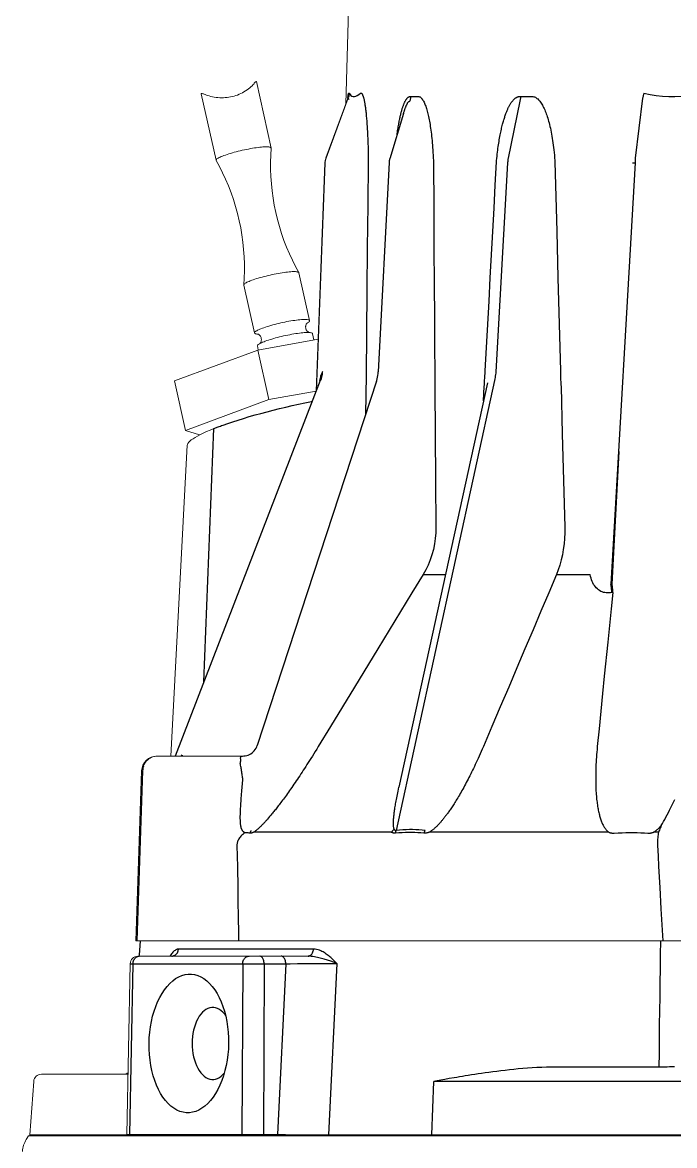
# Model space of a CAD drawing. Header units: millimetres. Extents: x 100 to 940, y 100 to 694.
# Drawn here: x 599.505 to 600.696, y 503.2 to 505.252 of the extents above; entities that cross this region are included whole.
import ezdxf

# ---------------------------------------------------------------- set-up
doc = ezdxf.new("R2010")
doc.units = ezdxf.units.MM
doc.layers.add('DTM_AXIS', color=7, linetype='Continuous', lineweight=9)
doc.layers.add('OUTLINE', color=6, linetype='Continuous', lineweight=9)

msp = doc.modelspace()

# ---------------------------------------------------------------- linework, layer by layer
at = {"color": 9, "linetype": 'Continuous'}
for p, q in [((600.0991, 505.1166), (600.0993, 505.1178)), ((600.0993, 505.1136), (600.0994, 505.1134)), ((600.0997, 505.1143), (600.0994, 505.1134)), ((600.0994, 505.1134), (600.1009, 505.1111)), ((600.413, 505.1078), (600.3917, 505.004)), ((600.6372, 505.1134), (600.6238, 505.004)), ((600.2005, 505.0851), (600.201, 505.0869)), ((600.1362, 504.9973), (600.1353, 504.9182)), ((600.1362, 504.9995), (600.1362, 504.9984)), ((600.1362, 504.9984), (600.1362, 504.9973)), ((600.3907, 504.9952), (600.3691, 504.6138)), ((600.6235, 504.9952), (600.5795, 504.2256)), ((600.6185, 504.9954), (600.6235, 504.9952)), ((600.4804, 504.8701), (600.4826, 504.7854)), ((600.4826, 504.7854), (600.4848, 504.7004)), ((600.4848, 504.7004), (600.4871, 504.6152)), ((600.0517, 504.6123), (600.0513, 504.6112)), ((600.0521, 504.6133), (600.0517, 504.6123)), ((600.0523, 504.6138), (600.0521, 504.6133)), ((600.2576, 504.6066), (600.2578, 504.5931)), ((600.0488, 504.5979), (600.049, 504.5979)), ((600.0495, 504.5992), (600.049, 504.5979)), ((600.0495, 504.6017), (600.0497, 504.6028)), ((600.3668, 504.5979), (600.1868, 503.7758)), ((600.2578, 504.5931), (600.2579, 504.5905)), ((600.2579, 504.5905), (600.2579, 504.5845)), ((600.2579, 504.5845), (600.2585, 504.4998)), ((600.3466, 504.5607), (600.348, 504.5865)), ((600.348, 504.5865), (600.3482, 504.5895)), ((600.3482, 504.5895), (600.3486, 504.596)), ((600.3486, 504.596), (600.3492, 504.6042)), ((600.4882, 504.5865), (600.4905, 504.5)), ((599.8357, 504.0472), (599.8542, 504.5099)), ((600.2585, 504.4998), (600.259, 504.415)), ((600.4905, 504.5), (600.4927, 504.4151)), ((600.5938, 504.4682), (600.5809, 504.2258)), ((600.259, 504.415), (600.2596, 504.3298)), ((600.4927, 504.4151), (600.495, 504.3298)), ((600.2364, 504.2431), (600.216, 504.2097)), ((600.2364, 504.2431), (600.2771, 504.2431)), ((600.48, 504.2431), (600.5416, 504.2431)), ((600.5809, 504.2258), (600.5795, 504.2256)), ((600.5826, 504.2105), (600.5812, 504.2103)), ((599.7976, 503.9121), (599.795, 503.9118)), ((599.7951, 503.9124), (599.7961, 503.9141)), ((599.7239, 503.8847), (599.7135, 503.5743)), ((599.9053, 503.8484), (599.9071, 503.8685)), ((599.9047, 503.8408), (599.9053, 503.8484)), ((599.9035, 503.8253), (599.9038, 503.8294)), ((599.9038, 503.8294), (599.9041, 503.8338)), ((599.9041, 503.8338), (599.9047, 503.8408)), ((600.6888, 503.8178), (600.6961, 503.8325)), ((599.9029, 503.8158), (599.9031, 503.8194)), ((599.9539, 503.7987), (599.952, 503.7964)), ((599.956, 503.8011), (599.9539, 503.7987)), ((599.9581, 503.8036), (599.956, 503.8011)), ((600.1782, 503.7726), (599.9267, 503.7726)), ((600.5758, 503.7726), (600.2472, 503.7726)), ((600.5856, 503.7715), (600.5856, 503.771)), ((600.6663, 503.7726), (600.6572, 503.7726)), ((599.8963, 503.7487), (599.897, 503.7097)), ((599.897, 503.7097), (599.8977, 503.6708)), ((600.6665, 503.7102), (600.6686, 503.6715)), ((600.6717, 503.6133), (600.6739, 503.5743)), ((599.7181, 503.5489), (599.7199, 503.5739)), ((600.036, 503.5592), (599.7894, 503.5592)), ((599.7165, 503.5461), (599.7179, 503.5462)), ((599.7179, 503.5461), (599.7181, 503.5489)), ((599.7744, 503.5471), (599.7739, 503.5462)), ((599.778, 503.5463), (599.7796, 503.5466)), ((599.7796, 503.5466), (599.7812, 503.5472)), ((599.7064, 503.5324), (599.7001, 503.2204)), ((599.7013, 503.5324), (599.7064, 503.5324)), ((599.7064, 503.5324), (599.9068, 503.5324)), ((599.9068, 503.5324), (599.9055, 503.2204)), ((599.9129, 503.5324), (599.9179, 503.5325)), ((599.9179, 503.5325), (599.9235, 503.5325)), ((599.9235, 503.5325), (599.9293, 503.5325)), ((599.9293, 503.5325), (599.9352, 503.5325)), ((599.9352, 503.5325), (599.9408, 503.5324)), ((599.9408, 503.5324), (599.946, 503.5324)), ((599.946, 503.5324), (599.9446, 503.2204)), ((599.946, 503.5324), (599.9854, 503.5324)), ((599.9854, 503.5324), (599.9705, 503.2204)), ((600.0068, 503.5327), (600.021, 503.5328)), ((600.021, 503.5328), (600.0354, 503.533)), ((600.0354, 503.533), (600.0495, 503.5331)), ((600.0495, 503.5331), (600.0629, 503.5331)), ((600.0629, 503.5331), (600.0711, 503.5331)), ((600.0787, 503.5331), (600.0637, 503.2197)), ((600.0711, 503.5331), (600.0787, 503.5331)), ((600.6691, 503.3436), (600.4782, 503.3436)), ((600.252, 503.22), (600.2556, 503.3175)), ((600.2617, 503.3186), (600.2556, 503.3175)), ((601.4144, 503.3175), (600.2556, 503.3175)), ((600.2685, 503.3198), (600.2617, 503.3186)), ((600.276, 503.3212), (600.2685, 503.3198)), ((600.2842, 503.3226), (600.276, 503.3212)), ((600.2931, 503.3241), (600.2842, 503.3226)), ((599.5115, 503.2112), (599.5115, 503.2112)), ((599.518, 503.22), (599.695, 503.22)), ((599.695, 503.2204), (599.7001, 503.2204)), ((599.7001, 503.2204), (599.9055, 503.2204)), ((599.9055, 503.2204), (599.9116, 503.2204)), ((599.9116, 503.2204), (599.9166, 503.2204)), ((599.9166, 503.2204), (599.9222, 503.2204)), ((599.9222, 503.2204), (599.928, 503.2204)), ((599.928, 503.2204), (599.9367, 503.2204)), ((599.9367, 503.2204), (599.9446, 503.2204)), ((599.9446, 503.2204), (599.9705, 503.2204)), ((600.0347, 503.2201), (600.0549, 503.22)), ((600.0549, 503.22), (600.0637, 503.22)), ((600.0637, 503.22), (602.1521, 503.22))]:
    msp.add_line(p, q, dxfattribs=at)
at = {"color": 7, "linetype": 'Continuous'}
for p, q in [((600.0991, 505.1143), (600.0992, 505.1144)), ((600.2005, 505.0851), (600.1753, 505.0026)), ((600.2005, 505.0851), (600.2005, 505.0851)), ((600.1741, 504.9958), (600.1545, 504.6138)), ((600.0484, 504.5978), (599.7833, 503.9118)), ((600.1512, 504.5964), (599.9333, 503.9309)), ((600.0484, 504.5978), (600.0487, 504.5986)), ((600.0487, 504.5986), (600.0489, 504.5991)), ((600.3539, 504.5936), (600.1922, 503.855)), ((599.8542, 504.5099), (599.8619, 504.5129)), ((599.8619, 504.5129), (599.8639, 504.5137)), ((599.8639, 504.5137), (599.866, 504.5145)), ((599.866, 504.5145), (599.8683, 504.5153)), ((599.8683, 504.5153), (599.8709, 504.5163)), ((599.7962, 503.9131), (599.7964, 503.9132)), ((599.7776, 503.5463), (599.7779, 503.5464)), ((599.7779, 503.5464), (599.7784, 503.5465)), ((599.7784, 503.5465), (599.7784, 503.5465))]:
    msp.add_line(p, q, dxfattribs=at)
at = {"color": 9, "linetype": 'Continuous'}
for points in [[(600.0993, 505.1178), (600.0995, 505.1189), (600.0997, 505.1199), (600.0999, 505.1208), (600.1001, 505.1215), (600.1003, 505.122), (600.1005, 505.1224), (600.1007, 505.1226), (600.1009, 505.1226), (600.1011, 505.1225), (600.1013, 505.1222)], [(600.1013, 505.1222), (600.1013, 505.1212), (600.1012, 505.1202), (600.101, 505.1192), (600.1008, 505.1182), (600.1006, 505.1172), (600.1004, 505.1162), (600.1001, 505.1153), (600.0997, 505.1143)], [(600.1013, 505.1222), (600.1028, 505.1199), (600.1045, 505.1181), (600.1064, 505.117), (600.1085, 505.1164), (600.1108, 505.1164), (600.1132, 505.117), (600.1159, 505.1181), (600.1188, 505.1199), (600.1221, 505.1223)], [(600.1221, 505.1223), (600.1224, 505.1225), (600.1226, 505.1226), (600.1229, 505.1226), (600.1231, 505.1226), (600.1234, 505.1225), (600.1236, 505.1224), (600.1239, 505.1222), (600.1242, 505.122), (600.1245, 505.1217), (600.1248, 505.1213), (600.1251, 505.1209), (600.1254, 505.1203), (600.1257, 505.1198), (600.1259, 505.1191), (600.1262, 505.1184), (600.1265, 505.1176), (600.1268, 505.1168), (600.1271, 505.1159), (600.1273, 505.115), (600.1276, 505.114), (600.1279, 505.113), (600.1281, 505.1119), (600.1284, 505.1108), (600.1286, 505.1096), (600.1289, 505.1083), (600.1291, 505.107), (600.1294, 505.1056), (600.1296, 505.1042), (600.1299, 505.1027), (600.1301, 505.1012), (600.1304, 505.0996), (600.1306, 505.0979), (600.1308, 505.0962), (600.1311, 505.0944), (600.1313, 505.0925), (600.1315, 505.0906), (600.1318, 505.0886), (600.132, 505.0866), (600.1322, 505.0845), (600.1324, 505.0823), (600.1326, 505.08), (600.1329, 505.0777), (600.1331, 505.0753), (600.1333, 505.0728), (600.1335, 505.0703), (600.1337, 505.0677), (600.1338, 505.065), (600.134, 505.0622), (600.1342, 505.0594), (600.1344, 505.0564), (600.1346, 505.0534), (600.1347, 505.0503), (600.1349, 505.047), (600.135, 505.0437), (600.1352, 505.0403), (600.1353, 505.0368), (600.1355, 505.0332), (600.1356, 505.0294), (600.1357, 505.0256), (600.1358, 505.0216), (600.1359, 505.0175), (600.136, 505.0133), (600.1361, 505.009), (600.1361, 505.0046), (600.1362, 504.9995)], [(600.6395, 505.1222), (600.6393, 505.1212), (600.639, 505.1202), (600.6388, 505.1192), (600.6385, 505.1182), (600.6383, 505.1172), (600.638, 505.1162), (600.6378, 505.1153), (600.6375, 505.1143), (600.6372, 505.1134)], [(600.6395, 505.1222), (600.6508, 505.1199), (600.6622, 505.1181), (600.6736, 505.117), (600.685, 505.1164), (600.6964, 505.1164), (600.7079, 505.117), (600.7195, 505.1181), (600.7311, 505.1199), (600.7428, 505.1222)], [(600.0986, 505.1127), (600.0988, 505.1131), (600.099, 505.1135), (600.0991, 505.1137), (600.0992, 505.1137), (600.0993, 505.1136)], [(600.1965, 505.0879), (600.1969, 505.0893), (600.1972, 505.0906), (600.1976, 505.0919), (600.198, 505.0931), (600.1983, 505.0943), (600.1987, 505.0955), (600.1991, 505.0967), (600.1995, 505.0978), (600.1999, 505.099), (600.2003, 505.1001), (600.2007, 505.1011), (600.2011, 505.1022), (600.2015, 505.1032), (600.2019, 505.1042), (600.2024, 505.1052), (600.2028, 505.1062), (600.2032, 505.1071), (600.2037, 505.1079), (600.2041, 505.1087), (600.2046, 505.1095), (600.205, 505.1102), (600.2054, 505.1109), (600.2059, 505.1116), (600.2063, 505.1122), (600.2067, 505.1127), (600.2072, 505.1133), (600.2076, 505.1138), (600.208, 505.1142), (600.2085, 505.1146), (600.2089, 505.115), (600.2094, 505.1153), (600.2098, 505.1156), (600.2102, 505.1159), (600.2107, 505.1161), (600.2111, 505.1163), (600.2116, 505.1165), (600.2121, 505.1166), (600.2126, 505.1166), (600.213, 505.1167), (600.2136, 505.1166)], [(600.201, 505.0869), (600.2014, 505.088), (600.2017, 505.0891), (600.2021, 505.0901), (600.2024, 505.0912), (600.2028, 505.0922), (600.2031, 505.0933), (600.2035, 505.0943), (600.2038, 505.0952), (600.2042, 505.0962), (600.2046, 505.0971), (600.2049, 505.098), (600.2053, 505.0988), (600.2056, 505.0997), (600.206, 505.1004), (600.2063, 505.1011), (600.2066, 505.1018), (600.2069, 505.1025), (600.2072, 505.1031), (600.2075, 505.1037), (600.2078, 505.1042), (600.2081, 505.1047), (600.2084, 505.1051), (600.2087, 505.1056), (600.209, 505.1059), (600.2093, 505.1063), (600.2096, 505.1066), (600.2098, 505.1069), (600.2101, 505.1071), (600.2104, 505.1074), (600.2106, 505.1075), (600.2109, 505.1077), (600.2111, 505.1078), (600.2114, 505.1078), (600.2116, 505.1079), (600.2119, 505.1078)], [(600.2136, 505.1166), (600.2135, 505.1156), (600.2134, 505.1146), (600.2133, 505.1137), (600.2131, 505.1127), (600.2129, 505.1117), (600.2127, 505.1107), (600.2125, 505.1097), (600.2122, 505.1088), (600.2119, 505.1078)], [(600.2136, 505.1166), (600.2157, 505.1165), (600.2179, 505.1164), (600.2201, 505.1163), (600.2223, 505.1164), (600.2245, 505.1165), (600.2267, 505.1166)], [(600.2267, 505.1166), (600.2277, 505.1166), (600.2288, 505.1165), (600.2298, 505.1161), (600.2308, 505.1156), (600.2317, 505.1149), (600.2327, 505.114), (600.2336, 505.113), (600.2345, 505.1119), (600.2354, 505.1106), (600.2363, 505.1092), (600.2372, 505.1077), (600.238, 505.106), (600.2388, 505.1043), (600.2396, 505.1025), (600.2403, 505.1006), (600.2411, 505.0985), (600.2418, 505.0964), (600.2425, 505.0943), (600.2432, 505.092), (600.2438, 505.0897), (600.2445, 505.0873), (600.2451, 505.0848), (600.2457, 505.0823), (600.2463, 505.0796), (600.2469, 505.0769), (600.2474, 505.074), (600.248, 505.0711), (600.2485, 505.0681), (600.249, 505.065), (600.2495, 505.0617), (600.25, 505.0584), (600.2505, 505.0549), (600.251, 505.0514), (600.2514, 505.0477), (600.2519, 505.0439), (600.2523, 505.04), (600.2527, 505.036), (600.253, 505.0319), (600.2534, 505.0276), (600.2537, 505.0233), (600.254, 505.0188), (600.2543, 505.0142), (600.2546, 505.0094), (600.2548, 505.0045), (600.255, 504.9995)], [(600.3771, 505.0461), (600.3776, 505.0488), (600.3781, 505.0514), (600.3787, 505.054), (600.3792, 505.0565), (600.3798, 505.0588), (600.3803, 505.0612), (600.3809, 505.0634), (600.3814, 505.0656), (600.382, 505.0677), (600.3826, 505.0697), (600.3831, 505.0716), (600.3837, 505.0735), (600.3842, 505.0753), (600.3848, 505.0771), (600.3853, 505.0788), (600.3858, 505.0804), (600.3864, 505.082), (600.3869, 505.0836), (600.3875, 505.0851), (600.388, 505.0865), (600.3886, 505.0879), (600.3891, 505.0893), (600.3897, 505.0906), (600.3902, 505.0919), (600.3908, 505.0931), (600.3913, 505.0943), (600.3919, 505.0955), (600.3924, 505.0967), (600.393, 505.0978), (600.3936, 505.099), (600.3942, 505.1001), (600.3948, 505.1011), (600.3954, 505.1022), (600.3961, 505.1032), (600.3967, 505.1042), (600.3974, 505.1052), (600.398, 505.1062), (600.3987, 505.1071), (600.3994, 505.1079), (600.4, 505.1087), (600.4007, 505.1095), (600.4013, 505.1102), (600.402, 505.1109), (600.4027, 505.1116), (600.4033, 505.1122), (600.404, 505.1127), (600.4046, 505.1133), (600.4053, 505.1138), (600.406, 505.1142), (600.4066, 505.1146), (600.4073, 505.115), (600.408, 505.1153), (600.4086, 505.1156), (600.4093, 505.1159), (600.41, 505.1161), (600.4107, 505.1163), (600.4114, 505.1165), (600.4121, 505.1166), (600.4128, 505.1166), (600.4135, 505.1167), (600.4143, 505.1166)], [(600.4143, 505.1166), (600.4142, 505.1156), (600.4142, 505.1146), (600.4141, 505.1137), (600.4139, 505.1127), (600.4138, 505.1117), (600.4136, 505.1107), (600.4134, 505.1097), (600.4132, 505.1088), (600.413, 505.1078)], [(600.4143, 505.1166), (600.4176, 505.1165), (600.4208, 505.1164), (600.4241, 505.1163), (600.4274, 505.1164), (600.4307, 505.1165), (600.434, 505.1166)], [(600.434, 505.1166), (600.4355, 505.1166), (600.437, 505.1165), (600.4385, 505.1161), (600.44, 505.1156), (600.4414, 505.1149), (600.4428, 505.114), (600.4442, 505.113), (600.4456, 505.1119), (600.4469, 505.1106), (600.4482, 505.1092), (600.4495, 505.1077), (600.4507, 505.106), (600.4519, 505.1043), (600.4531, 505.1025), (600.4542, 505.1006), (600.4553, 505.0985), (600.4564, 505.0964), (600.4574, 505.0943), (600.4584, 505.092), (600.4594, 505.0897), (600.4604, 505.0873), (600.4613, 505.0848), (600.4622, 505.0823), (600.4631, 505.0796), (600.464, 505.0769), (600.4648, 505.074), (600.4656, 505.0711), (600.4665, 505.0681), (600.4673, 505.065), (600.468, 505.0617), (600.4688, 505.0584), (600.4695, 505.0549), (600.4703, 505.0514), (600.471, 505.0477)], [(600.1887, 505.0466), (600.189, 505.0488), (600.1894, 505.0514), (600.1898, 505.054), (600.1902, 505.0565), (600.1906, 505.0588), (600.1909, 505.0612), (600.1913, 505.0634), (600.1917, 505.0656), (600.1921, 505.0677), (600.1924, 505.0697), (600.1928, 505.0716), (600.1932, 505.0735), (600.1936, 505.0753), (600.1939, 505.0771)], [(600.1939, 505.0771), (600.1943, 505.0788), (600.1947, 505.0804), (600.195, 505.082), (600.1954, 505.0836), (600.1958, 505.0851), (600.1961, 505.0865), (600.1965, 505.0879)], [(600.3705, 504.9995), (600.3709, 505.0034), (600.3713, 505.0072), (600.3718, 505.011), (600.3722, 505.0146), (600.3726, 505.0181), (600.3731, 505.0215), (600.3735, 505.0248), (600.374, 505.0281), (600.3745, 505.0313), (600.375, 505.0344), (600.3755, 505.0374), (600.376, 505.0404), (600.3765, 505.0433), (600.3771, 505.0461)], [(600.471, 505.0477), (600.4716, 505.0439), (600.4723, 505.04), (600.4729, 505.036), (600.4735, 505.0319), (600.4741, 505.0276), (600.4747, 505.0233), (600.4752, 505.0188), (600.4757, 505.0142), (600.4761, 505.0094), (600.4765, 505.0045), (600.4769, 504.9995)], [(600.057, 504.9955), (600.057, 504.9954), (600.0572, 504.9953), (600.0576, 504.9952)], [(600.0587, 505.0041), (600.0589, 505.0041), (600.0592, 505.004)], [(600.255, 504.9995), (600.2551, 504.999), (600.2551, 504.9985), (600.2551, 504.9981), (600.2551, 504.9976), (600.2551, 504.9971), (600.2556, 504.9123)], [(600.3635, 504.87), (600.3658, 504.9123), (600.3681, 504.9545), (600.3704, 504.9971)], [(600.3704, 504.9971), (600.3704, 504.9975), (600.3704, 504.998), (600.3705, 504.9985), (600.3705, 504.999), (600.3705, 504.9995)], [(600.3917, 505.004), (600.3915, 505.0031), (600.3913, 505.0022), (600.3912, 505.0012), (600.3911, 505.0003), (600.391, 504.9993), (600.3909, 504.9983), (600.3908, 504.9973), (600.3907, 504.9962), (600.3907, 504.9952)], [(600.4769, 504.9995), (600.477, 504.999), (600.477, 504.9985), (600.477, 504.9981), (600.477, 504.9976), (600.4771, 504.9971), (600.4804, 504.8701)], [(600.6238, 505.004), (600.6237, 505.0031), (600.6237, 505.0022), (600.6236, 505.0012), (600.6236, 505.0003), (600.6236, 504.9993), (600.6235, 504.9983), (600.6235, 504.9973), (600.6235, 504.9962), (600.6235, 504.9952)], [(600.1353, 504.9182), (600.1344, 504.84), (600.1336, 504.7621), (600.1328, 504.6845), (600.132, 504.6072), (600.1313, 504.5355)], [(600.2556, 504.9123), (600.2561, 504.8277), (600.2564, 504.7854)], [(600.3567, 504.7429), (600.359, 504.7853), (600.3635, 504.87)], [(600.2564, 504.7854), (600.2569, 504.7004), (600.2572, 504.6578), (600.2575, 504.6152)], [(600.3498, 504.6152), (600.3521, 504.6578), (600.3567, 504.7429)], [(600.0497, 504.607), (600.0494, 504.6058), (600.049, 504.6045), (600.0486, 504.6031), (600.0483, 504.6016), (600.0479, 504.5999), (600.0476, 504.5982), (600.0472, 504.5963)], [(600.0523, 504.6138), (600.0521, 504.6125), (600.0519, 504.6112), (600.0517, 504.6099), (600.0515, 504.6086), (600.0512, 504.6072), (600.0509, 504.6059), (600.0506, 504.6046), (600.0502, 504.6032), (600.0498, 504.6019), (600.0494, 504.6005), (600.0489, 504.5991)], [(600.0523, 504.6138), (600.0522, 504.6124), (600.0521, 504.6111), (600.0519, 504.6097), (600.0518, 504.6084), (600.0515, 504.607), (600.0513, 504.6057), (600.051, 504.6044), (600.0507, 504.6031), (600.0503, 504.6018), (600.0499, 504.6005), (600.0495, 504.5992)], [(600.0513, 504.6112), (600.0509, 504.6101), (600.0506, 504.6095), (600.0504, 504.6089), (600.0502, 504.6083), (600.05, 504.6077), (600.0497, 504.607)], [(600.0497, 504.6028), (600.0498, 504.6038), (600.0498, 504.6049), (600.0498, 504.6059), (600.0497, 504.607)], [(600.2575, 504.6152), (600.2575, 504.6094), (600.2576, 504.6066)], [(600.3492, 504.6042), (600.3493, 504.6069), (600.3495, 504.6097), (600.3497, 504.6124), (600.3498, 504.6152)], [(600.3691, 504.6138), (600.3689, 504.6111), (600.3686, 504.6084), (600.3682, 504.6057), (600.3678, 504.6031), (600.3673, 504.6005), (600.3668, 504.5979)], [(600.4871, 504.6152), (600.4872, 504.6123), (600.4873, 504.6094), (600.4874, 504.6066), (600.4875, 504.6038), (600.4881, 504.5905)], [(600.0484, 504.5978), (600.0484, 504.5978), (600.0485, 504.5978), (600.0486, 504.5979), (600.0487, 504.5979), (600.0488, 504.5979)], [(600.0487, 504.5986), (600.0488, 504.5987), (600.0491, 504.5997), (600.0493, 504.6007), (600.0495, 504.6017)], [(600.4881, 504.5905), (600.4881, 504.5895), (600.4882, 504.5865)], [(600.2596, 504.3298), (600.2593, 504.3196), (600.2585, 504.3093), (600.257, 504.2992), (600.255, 504.2893), (600.2524, 504.2795), (600.2492, 504.27), (600.2454, 504.2607), (600.2412, 504.2517), (600.2364, 504.2431)], [(600.495, 504.3298), (600.495, 504.3196), (600.4945, 504.3093), (600.4937, 504.2992), (600.4924, 504.2893), (600.4907, 504.2795), (600.4887, 504.27), (600.4862, 504.2607), (600.4833, 504.2517), (600.48, 504.2431)], [(600.48, 504.2431), (600.4659, 504.2099), (600.4516, 504.1764), (600.4371, 504.1424), (600.4224, 504.1079), (600.4076, 504.073), (600.3926, 504.0377), (600.3773, 504.0019), (600.3619, 503.9657), (600.3464, 503.9291)], [(600.5812, 504.2103), (600.5785, 504.2098), (600.5758, 504.2096), (600.5731, 504.2096), (600.5706, 504.2098), (600.5681, 504.2102), (600.5657, 504.2108), (600.5633, 504.2116), (600.561, 504.2126), (600.5587, 504.2139), (600.5566, 504.2153), (600.5546, 504.217), (600.5527, 504.2188), (600.5509, 504.2208), (600.5493, 504.2231), (600.5478, 504.2254), (600.5464, 504.228), (600.5452, 504.2307), (600.5441, 504.2335), (600.5431, 504.2366), (600.5423, 504.2397), (600.5416, 504.2431)], [(600.5812, 504.2103), (600.5811, 504.2118), (600.581, 504.2133), (600.5809, 504.215), (600.5807, 504.2167), (600.5806, 504.2184), (600.5803, 504.2201), (600.5801, 504.2219), (600.5798, 504.2237), (600.5795, 504.2256)], [(600.5809, 504.2258), (600.5812, 504.224), (600.5815, 504.2222), (600.5817, 504.2204), (600.5819, 504.2186), (600.5821, 504.2169), (600.5823, 504.2152), (600.5824, 504.2136), (600.5825, 504.212), (600.5826, 504.2105)], [(600.216, 504.2097), (600.1745, 504.1419), (600.1535, 504.1074)], [(600.5826, 504.2105), (600.5796, 504.1805), (600.5765, 504.1501), (600.5735, 504.1195), (600.5672, 504.0574)], [(600.1535, 504.1074), (600.1107, 504.0374), (600.089, 504.0017), (600.067, 503.9656), (600.0447, 503.9291)], [(600.5672, 504.0574), (600.5641, 504.0258), (600.5609, 503.9939), (600.5577, 503.9616), (600.5545, 503.9291)], [(600.0447, 503.9291), (600.042, 503.9245), (600.0392, 503.9201), (600.0366, 503.9158), (600.034, 503.9117), (600.0315, 503.9076), (600.029, 503.9037), (600.0266, 503.8999), (600.0242, 503.8962), (600.0219, 503.8926), (600.0196, 503.8891), (600.0174, 503.8857), (600.0152, 503.8823), (600.013, 503.879), (600.0109, 503.8758), (600.0087, 503.8726), (600.0066, 503.8695), (600.0045, 503.8664), (600.0025, 503.8634), (600.0004, 503.8603), (599.9983, 503.8573), (599.9963, 503.8544), (599.9942, 503.8515), (599.9922, 503.8486), (599.9903, 503.8459), (599.9884, 503.8432), (599.9865, 503.8406), (599.9847, 503.8381), (599.9829, 503.8357), (599.9812, 503.8333), (599.9795, 503.8311), (599.9779, 503.8289), (599.9763, 503.8268), (599.9748, 503.8247), (599.9733, 503.8227), (599.9718, 503.8208), (599.9704, 503.819), (599.969, 503.8172), (599.9677, 503.8155), (599.9664, 503.8138), (599.9651, 503.8122), (599.9638, 503.8107), (599.9626, 503.8092), (599.9615, 503.8077), (599.9603, 503.8063), (599.9581, 503.8036)], [(600.3464, 503.9291), (600.3444, 503.9245), (600.3425, 503.9201), (600.3406, 503.9158), (600.3388, 503.9117), (600.3369, 503.9076), (600.3352, 503.9037), (600.3334, 503.8999), (600.3317, 503.8962), (600.3299, 503.8926), (600.3283, 503.8891), (600.3266, 503.8857), (600.3249, 503.8823), (600.3233, 503.879), (600.3217, 503.8758), (600.3201, 503.8726), (600.3184, 503.8695), (600.3168, 503.8664), (600.3152, 503.8634), (600.3136, 503.8603), (600.312, 503.8573), (600.3104, 503.8544), (600.3088, 503.8515), (600.3072, 503.8486), (600.3056, 503.8458), (600.3041, 503.8432), (600.3026, 503.8406), (600.3011, 503.8381), (600.2996, 503.8357), (600.2982, 503.8333), (600.2968, 503.8311), (600.2955, 503.8289), (600.2942, 503.8267), (600.2929, 503.8247), (600.2916, 503.8227), (600.2904, 503.8208), (600.2892, 503.819), (600.288, 503.8172), (600.2868, 503.8155), (600.2857, 503.8138), (600.2846, 503.8122), (600.2835, 503.8107), (600.2824, 503.8092), (600.2814, 503.8077), (600.2804, 503.8063), (600.2794, 503.8049), (600.2784, 503.8036), (600.2774, 503.8023), (600.2765, 503.8011), (600.2756, 503.7999), (600.2746, 503.7987), (600.2737, 503.7976), (600.2728, 503.7964), (600.2719, 503.7953), (600.2711, 503.7943), (600.2702, 503.7932), (600.2693, 503.7922), (600.2684, 503.7912), (600.2676, 503.7902), (600.2667, 503.7892), (600.2658, 503.7882), (600.2649, 503.7872), (600.264, 503.7862), (600.2631, 503.7853), (600.2621, 503.7843), (600.2612, 503.7834), (600.2602, 503.7825), (600.2593, 503.7816), (600.2584, 503.7807), (600.2574, 503.7799), (600.2565, 503.7791), (600.2556, 503.7783), (600.2547, 503.7776), (600.2539, 503.7769), (600.253, 503.7763), (600.2522, 503.7757), (600.2513, 503.7751), (600.2505, 503.7745), (600.2497, 503.774), (600.2489, 503.7735), (600.248, 503.773), (600.2472, 503.7726)], [(600.5545, 503.9291), (600.554, 503.924), (600.5536, 503.9191), (600.5532, 503.9144), (600.5529, 503.9097), (600.5526, 503.9052), (600.5523, 503.9008), (600.5521, 503.8965), (600.5519, 503.8924), (600.5517, 503.8883), (600.5516, 503.8843), (600.5515, 503.8803), (600.5515, 503.8765), (600.5515, 503.8727), (600.5515, 503.8689), (600.5515, 503.8652), (600.5516, 503.8616), (600.5517, 503.858), (600.5518, 503.8546), (600.5519, 503.8512), (600.5521, 503.848), (600.5523, 503.8448), (600.5525, 503.8417), (600.5528, 503.8387), (600.553, 503.8358), (600.5533, 503.833), (600.5536, 503.8302), (600.554, 503.8276), (600.5543, 503.8249), (600.5547, 503.8224), (600.5551, 503.8199), (600.5555, 503.8175), (600.5559, 503.8152), (600.5563, 503.8129), (600.5568, 503.8107), (600.5572, 503.8085), (600.5577, 503.8065), (600.5582, 503.8044), (600.5587, 503.8025), (600.5593, 503.8006), (600.5598, 503.7987), (600.5604, 503.7969), (600.561, 503.7952), (600.5616, 503.7935), (600.5622, 503.7918), (600.5629, 503.7903), (600.5635, 503.7887), (600.5642, 503.7872), (600.5649, 503.7858), (600.5657, 503.7844), (600.5664, 503.783), (600.5672, 503.7817), (600.568, 503.7805), (600.5689, 503.7793), (600.5698, 503.7781), (600.5707, 503.777), (600.5716, 503.776), (600.5726, 503.7751), (600.5736, 503.7742), (600.5747, 503.7733), (600.5758, 503.7726)], [(599.9032, 503.9063), (599.903, 503.9076), (599.903, 503.9087), (599.9031, 503.9095), (599.9032, 503.9103), (599.9036, 503.9108), (599.9041, 503.9113), (599.9048, 503.9116), (599.9056, 503.9118), (599.9067, 503.9118)], [(599.7254, 503.8931), (599.7246, 503.8904), (599.7241, 503.8875), (599.7239, 503.8847)], [(599.9021, 503.8984), (599.9026, 503.9), (599.9029, 503.9014), (599.9031, 503.9028), (599.9032, 503.9041), (599.9033, 503.9053), (599.9032, 503.9063)], [(599.9053, 503.8804), (599.9051, 503.8827), (599.9048, 503.8849), (599.9045, 503.887), (599.9042, 503.8891), (599.9038, 503.8911), (599.9034, 503.893), (599.903, 503.8949), (599.9026, 503.8967), (599.9021, 503.8984)], [(599.9071, 503.8685), (599.9069, 503.8706), (599.9066, 503.8727), (599.9064, 503.8747), (599.9061, 503.8767), (599.9057, 503.8786), (599.9053, 503.8804)], [(600.1834, 503.7786), (600.1831, 503.7794), (600.1828, 503.7804), (600.1826, 503.7814), (600.1825, 503.7825), (600.1823, 503.7836), (600.1822, 503.7849), (600.1821, 503.7862), (600.1821, 503.7876), (600.1821, 503.7891), (600.1821, 503.7906), (600.1822, 503.7922), (600.1822, 503.7938), (600.1823, 503.7955), (600.1825, 503.7972), (600.1826, 503.799), (600.1828, 503.8008), (600.183, 503.8026), (600.1832, 503.8046), (600.1834, 503.8065), (600.1837, 503.8085), (600.184, 503.8106), (600.1843, 503.8128), (600.1846, 503.8149), (600.1849, 503.8172), (600.1853, 503.8196), (600.1857, 503.822), (600.1861, 503.8245), (600.1866, 503.8271), (600.1871, 503.8297), (600.1876, 503.8325), (600.1881, 503.8353), (600.1887, 503.8383), (600.1893, 503.8413), (600.1899, 503.8444), (600.1906, 503.8477), (600.1913, 503.851), (600.1922, 503.855)], [(599.9031, 503.8194), (599.9032, 503.8213), (599.9035, 503.8253)], [(599.9046, 503.7788), (599.9044, 503.7795), (599.9042, 503.7802), (599.904, 503.7809), (599.9038, 503.7817), (599.9037, 503.7824), (599.9035, 503.7832), (599.9034, 503.784), (599.9032, 503.7849), (599.9031, 503.7858), (599.903, 503.7867), (599.9029, 503.7877), (599.9028, 503.7886), (599.9027, 503.7897), (599.9027, 503.7907), (599.9026, 503.7918), (599.9025, 503.7929), (599.9025, 503.7941), (599.9025, 503.7953), (599.9024, 503.7965), (599.9024, 503.7977), (599.9024, 503.799), (599.9024, 503.8004), (599.9024, 503.8017), (599.9024, 503.8031), (599.9025, 503.8045), (599.9025, 503.806), (599.9025, 503.8075), (599.9026, 503.8091), (599.9027, 503.8107), (599.9027, 503.8123), (599.9029, 503.8158)], [(600.6711, 503.7848), (600.6733, 503.7884), (600.6754, 503.7921), (600.6776, 503.796), (600.6798, 503.8001), (600.682, 503.8043), (600.6843, 503.8087), (600.6865, 503.8132), (600.6888, 503.8178)], [(599.952, 503.7964), (599.951, 503.7953), (599.9501, 503.7943), (599.9491, 503.7932), (599.9482, 503.7922), (599.9472, 503.7912), (599.9463, 503.7902), (599.9454, 503.7892), (599.9445, 503.7882), (599.9435, 503.7872), (599.9426, 503.7862), (599.9417, 503.7853), (599.9407, 503.7843), (599.9398, 503.7834), (599.9389, 503.7825), (599.9379, 503.7816), (599.937, 503.7807), (599.9361, 503.7799), (599.9352, 503.7791), (599.9344, 503.7783), (599.9335, 503.7776), (599.9327, 503.7769), (599.9319, 503.7763), (599.9311, 503.7757), (599.9304, 503.7751), (599.9296, 503.7745), (599.9289, 503.774), (599.9282, 503.7735), (599.9274, 503.773), (599.9267, 503.7726)], [(600.6572, 503.7726), (600.658, 503.773), (600.6587, 503.7734), (600.6595, 503.7739), (600.6603, 503.7744), (600.661, 503.775), (600.6618, 503.7756), (600.6626, 503.7762), (600.6633, 503.7768), (600.6641, 503.7774), (600.6649, 503.7781), (600.6657, 503.7789), (600.6664, 503.7796), (600.6672, 503.7804), (600.668, 503.7812), (600.6687, 503.782), (600.6695, 503.7829), (600.6703, 503.7838), (600.6711, 503.7848)], [(600.6711, 503.7848), (600.6703, 503.7828), (600.6694, 503.7808), (600.6686, 503.7787), (600.6678, 503.7767), (600.667, 503.7746), (600.6663, 503.7726)], [(599.9052, 503.767), (599.9036, 503.7654), (599.9023, 503.7638), (599.901, 503.7623), (599.8999, 503.7607), (599.899, 503.7592), (599.8982, 503.7577), (599.8975, 503.7562), (599.897, 503.7547), (599.8966, 503.7532), (599.8964, 503.7517), (599.8962, 503.7502), (599.8963, 503.7487)], [(599.9107, 503.7718), (599.9103, 503.772), (599.91, 503.7722), (599.9096, 503.7724), (599.9093, 503.7726), (599.9089, 503.7729), (599.9086, 503.7731), (599.9083, 503.7734), (599.9079, 503.7738), (599.9076, 503.7741), (599.9072, 503.7745), (599.9069, 503.7749), (599.9066, 503.7754), (599.9062, 503.7759), (599.9059, 503.7764), (599.9056, 503.777), (599.9052, 503.7775), (599.9049, 503.7782), (599.9046, 503.7788)], [(599.9107, 503.7718), (599.9087, 503.7702), (599.9069, 503.7686), (599.9052, 503.767)], [(599.9199, 503.771), (599.9184, 503.7712), (599.9169, 503.7714), (599.9153, 503.7715), (599.9138, 503.7716), (599.9122, 503.7717), (599.9107, 503.7718)], [(599.9199, 503.771), (599.9202, 503.7715), (599.9205, 503.772), (599.9208, 503.7725), (599.921, 503.7731), (599.9213, 503.7736), (599.9216, 503.7741), (599.9218, 503.7747), (599.9221, 503.7752), (599.9223, 503.7758)], [(599.9267, 503.7726), (599.9263, 503.7724), (599.9258, 503.7722), (599.9253, 503.772), (599.9248, 503.7718), (599.9243, 503.7716), (599.9239, 503.7715), (599.9234, 503.7714), (599.9229, 503.7712), (599.9224, 503.7711), (599.922, 503.7711), (599.9215, 503.771), (599.9211, 503.771), (599.9207, 503.771), (599.9203, 503.771), (599.9199, 503.771)], [(600.1782, 503.7726), (600.1789, 503.7732), (600.1795, 503.7738), (600.1801, 503.7745), (600.1807, 503.7751), (600.1813, 503.7758), (600.1818, 503.7765), (600.1824, 503.7772), (600.1829, 503.7779), (600.1834, 503.7786)], [(600.186, 503.771), (600.1855, 503.771), (600.185, 503.771), (600.1845, 503.771), (600.184, 503.771), (600.1835, 503.771), (600.183, 503.7711), (600.1824, 503.7712), (600.1819, 503.7713), (600.1814, 503.7714), (600.1808, 503.7716), (600.1803, 503.7717), (600.1798, 503.7719), (600.1793, 503.7721), (600.1787, 503.7723), (600.1782, 503.7726)], [(600.1868, 503.7758), (600.1866, 503.7757), (600.1863, 503.7757), (600.1861, 503.7757), (600.1858, 503.7757), (600.1855, 503.7758), (600.1853, 503.7759), (600.1851, 503.7761), (600.1848, 503.7763), (600.1846, 503.7765), (600.1844, 503.7768), (600.1841, 503.7771), (600.1839, 503.7774), (600.1837, 503.7778), (600.1836, 503.7782), (600.1834, 503.7786)], [(600.186, 503.771), (600.1861, 503.7715), (600.1862, 503.772), (600.1864, 503.7725), (600.1864, 503.7731), (600.1865, 503.7736), (600.1866, 503.7741), (600.1867, 503.7747), (600.1868, 503.7752), (600.1868, 503.7758)], [(600.2379, 503.771), (600.2324, 503.7714), (600.2269, 503.7717), (600.2213, 503.7719), (600.2156, 503.772), (600.2098, 503.772), (600.204, 503.7719), (600.198, 503.7717), (600.1921, 503.7714), (600.186, 503.771)], [(600.2398, 503.7758), (600.2343, 503.7764), (600.2287, 503.7769), (600.223, 503.7773), (600.2172, 503.7775), (600.2114, 503.7775), (600.2054, 503.7773), (600.1993, 503.777), (600.1931, 503.7765), (600.1868, 503.7758)], [(600.2379, 503.771), (600.2381, 503.7715), (600.2384, 503.772), (600.2386, 503.7725), (600.2388, 503.7731), (600.239, 503.7736), (600.2392, 503.7741), (600.2394, 503.7747), (600.2396, 503.7752), (600.2398, 503.7758)], [(600.2472, 503.7726), (600.2466, 503.7724), (600.246, 503.7722), (600.2454, 503.772), (600.2447, 503.7718), (600.2441, 503.7716), (600.2435, 503.7715), (600.2429, 503.7714), (600.2422, 503.7712), (600.2416, 503.7711), (600.241, 503.7711), (600.2403, 503.771), (600.2397, 503.771), (600.2391, 503.771), (600.2385, 503.771), (600.2379, 503.771)], [(600.5758, 503.7726), (600.5762, 503.7724), (600.5766, 503.7723), (600.577, 503.7722), (600.5774, 503.7721), (600.5778, 503.7719), (600.5782, 503.7718), (600.5785, 503.7717), (600.5789, 503.7716), (600.5793, 503.7715), (600.5796, 503.7715), (600.58, 503.7714), (600.5803, 503.7713), (600.5807, 503.7713), (600.581, 503.7712), (600.5814, 503.7712), (600.5817, 503.7711), (600.5821, 503.7711), (600.5824, 503.771), (600.5828, 503.771), (600.5831, 503.771), (600.5834, 503.771), (600.5838, 503.771), (600.5841, 503.771), (600.5845, 503.771), (600.5849, 503.771), (600.5853, 503.771), (600.5928, 503.7714)], [(600.5928, 503.7714), (600.5998, 503.7717), (600.6068, 503.7719), (600.6137, 503.772), (600.6205, 503.772), (600.6272, 503.7719), (600.6338, 503.7717), (600.6404, 503.7714), (600.6468, 503.771)], [(600.6468, 503.771), (600.6472, 503.771), (600.6476, 503.771), (600.648, 503.771), (600.6485, 503.771), (600.6489, 503.771), (600.6493, 503.771), (600.6498, 503.771), (600.6503, 503.771), (600.6507, 503.7711), (600.6512, 503.7712), (600.6517, 503.7712), (600.6522, 503.7713), (600.6527, 503.7714), (600.6533, 503.7715), (600.6538, 503.7716), (600.6543, 503.7718), (600.6549, 503.7719), (600.6554, 503.7721), (600.656, 503.7722), (600.6566, 503.7724), (600.6572, 503.7726)], [(600.6663, 503.7726), (600.6658, 503.7702), (600.6655, 503.7677), (600.6651, 503.7652), (600.6649, 503.7625), (600.6647, 503.7598), (600.6645, 503.7571), (600.6644, 503.7543), (600.6644, 503.7515), (600.6644, 503.7487)], [(600.6644, 503.7487), (600.6654, 503.7294), (600.6665, 503.7102)], [(599.8977, 503.6708), (599.898, 503.6515), (599.8987, 503.6128)], [(600.6686, 503.6715), (600.6707, 503.6327), (600.6717, 503.6133)], [(599.8987, 503.6128), (599.8991, 503.5936), (599.8994, 503.5743)], [(599.7894, 503.5592), (599.7882, 503.5591), (599.787, 503.5589), (599.7858, 503.5584), (599.7845, 503.5577), (599.7832, 503.5569), (599.7819, 503.5559), (599.7806, 503.5547), (599.7793, 503.5533), (599.778, 503.5519), (599.7768, 503.5503), (599.7756, 503.5487), (599.7744, 503.5471)], [(599.7812, 503.5472), (599.7826, 503.5479), (599.784, 503.5488), (599.7853, 503.55), (599.7864, 503.5512), (599.7874, 503.5526), (599.7882, 503.5542), (599.7888, 503.5558), (599.7892, 503.5575), (599.7894, 503.5592)], [(600.0261, 503.5462), (600.0273, 503.5463), (600.0286, 503.5466), (600.0297, 503.5472), (600.0309, 503.5479), (600.0319, 503.5488), (600.0329, 503.55), (600.0337, 503.5512), (600.0345, 503.5526), (600.0351, 503.5542), (600.0355, 503.5558), (600.0359, 503.5575), (600.036, 503.5592)], [(600.0787, 503.5331), (600.0776, 503.5342), (600.0765, 503.5353), (600.0753, 503.5365), (600.0741, 503.5376), (600.0729, 503.5388), (600.0716, 503.54), (600.0703, 503.5412), (600.0689, 503.5425), (600.0675, 503.5437), (600.066, 503.545), (600.0645, 503.5463), (600.0629, 503.5476), (600.0612, 503.5489), (600.0595, 503.5502), (600.0576, 503.5515), (600.0557, 503.5527), (600.0537, 503.5539), (600.0516, 503.5551), (600.0494, 503.5561), (600.047, 503.5571), (600.0445, 503.5579), (600.0418, 503.5585), (600.039, 503.559), (600.036, 503.5592)], [(600.6699, 503.5743), (600.6695, 503.5489), (600.6691, 503.5234), (600.6687, 503.4979), (600.6684, 503.4723), (600.6681, 503.4467), (600.6677, 503.421), (600.6674, 503.3953), (600.6672, 503.3695), (600.6669, 503.3436)], [(599.7064, 503.5324), (599.7065, 503.5342), (599.7069, 503.536), (599.7074, 503.5377), (599.708, 503.5393), (599.7089, 503.5408), (599.7099, 503.5422), (599.711, 503.5433), (599.7122, 503.5443), (599.7136, 503.5451), (599.715, 503.5457), (599.7165, 503.5461)], [(599.9068, 503.5324), (599.9069, 503.5342), (599.9072, 503.536), (599.9077, 503.5377), (599.9084, 503.5393), (599.9092, 503.5408), (599.9102, 503.5422), (599.9114, 503.5433), (599.9126, 503.5443), (599.9139, 503.5451), (599.9154, 503.5457), (599.9168, 503.5461), (599.9183, 503.5462)], [(599.946, 503.5324), (599.9459, 503.5342), (599.9456, 503.536), (599.9453, 503.5377), (599.9448, 503.5393), (599.9442, 503.5408), (599.9435, 503.5422), (599.9428, 503.5433), (599.9419, 503.5443), (599.9409, 503.5451), (599.94, 503.5457), (599.9389, 503.5461), (599.9379, 503.5462)], [(599.9854, 503.5324), (599.9853, 503.5342), (599.985, 503.536), (599.9847, 503.5377), (599.9842, 503.5393), (599.9836, 503.5408), (599.9829, 503.5422), (599.9821, 503.5433), (599.9813, 503.5443), (599.9803, 503.5451), (599.9794, 503.5457), (599.9783, 503.5461), (599.9773, 503.5462)], [(600.0787, 503.5331), (600.0773, 503.5337), (600.0758, 503.5342), (600.0743, 503.5348), (600.0727, 503.5354), (600.071, 503.536), (600.0693, 503.5366), (600.0675, 503.5372), (600.0657, 503.5378), (600.0638, 503.5384), (600.0618, 503.5391), (600.0597, 503.5397), (600.0576, 503.5404), (600.0554, 503.541), (600.0531, 503.5417), (600.0507, 503.5423), (600.0483, 503.5429), (600.0458, 503.5435), (600.0432, 503.5441), (600.0405, 503.5446), (600.0378, 503.5451), (600.035, 503.5455), (600.0321, 503.5459), (600.0291, 503.5461), (600.0261, 503.5462)], [(599.9068, 503.5324), (599.9086, 503.5324), (599.9129, 503.5324)], [(599.9854, 503.5324), (599.9894, 503.5324), (599.9935, 503.5325), (600.0068, 503.5327)], [(600.4782, 503.3436), (600.4699, 503.3435), (600.4614, 503.3434), (600.4529, 503.3431), (600.4443, 503.3427), (600.4356, 503.3422), (600.427, 503.3416), (600.4186, 503.3409), (600.4102, 503.3402), (600.402, 503.3394), (600.3939, 503.3386), (600.386, 503.3377), (600.3784, 503.3368), (600.3709, 503.3359), (600.3636, 503.3349), (600.3566, 503.334), (600.3497, 503.333), (600.3431, 503.3321), (600.3368, 503.3311), (600.3306, 503.3302), (600.3246, 503.3293), (600.3189, 503.3284), (600.3133, 503.3275), (600.308, 503.3266), (600.3028, 503.3258), (600.2979, 503.3249), (600.2931, 503.3241)], [(600.6759, 503.3437), (600.6737, 503.3436), (600.6691, 503.3436)], [(600.6824, 503.3438), (600.6803, 503.3437), (600.6759, 503.3437)], [(600.6956, 503.3443), (600.6944, 503.3442), (600.693, 503.3441), (600.6916, 503.344), (600.6899, 503.344), (600.6882, 503.3439), (600.6864, 503.3439), (600.6824, 503.3438)], [(599.5347, 503.22), (599.5347, 503.2197), (599.5346, 503.2194), (599.5346, 503.219), (599.5345, 503.2187), (599.5345, 503.2184), (599.5344, 503.2181)], [(599.7001, 503.2204), (599.7001, 503.22), (599.7001, 503.2196), (599.7, 503.2192), (599.7, 503.2188), (599.6999, 503.2185), (599.6999, 503.2181)], [(599.9055, 503.2204), (599.9054, 503.22), (599.9054, 503.2196), (599.9054, 503.2192), (599.9054, 503.2188), (599.9053, 503.2185), (599.9053, 503.2181)], [(599.9446, 503.2204), (599.9446, 503.22), (599.9446, 503.2196), (599.9446, 503.2192), (599.9447, 503.2188), (599.9447, 503.2185), (599.9447, 503.2181)], [(599.9705, 503.2204), (599.9801, 503.2203), (599.9852, 503.2203), (599.9905, 503.2202)], [(599.9705, 503.2204), (599.9705, 503.22), (599.9705, 503.2196), (599.9705, 503.2192), (599.9705, 503.2188), (599.9706, 503.2185), (599.9706, 503.2181)], [(599.9905, 503.2202), (600.0014, 503.2202), (600.0069, 503.2201)], [(600.0069, 503.2201), (600.0237, 503.2201), (600.0292, 503.2201), (600.0347, 503.2201)], [(600.0637, 503.2197), (600.0637, 503.2194), (600.0636, 503.219), (600.0636, 503.2187), (600.0636, 503.2184), (600.0635, 503.2181)], [(600.252, 503.22), (600.252, 503.2197), (600.252, 503.2194), (600.252, 503.219), (600.2519, 503.2187), (600.2519, 503.2184), (600.2519, 503.2181)]]:
    msp.add_lwpolyline(points, dxfattribs=at)
at = {"color": 7, "linetype": 'Continuous'}
for points in [[(600.0986, 505.1127), (600.0987, 505.1129), (600.0989, 505.1136), (600.0991, 505.1141), (600.0991, 505.1143)], [(600.1753, 505.0026), (600.1752, 505.0022), (600.1749, 505.0012), (600.1747, 505.0003), (600.1745, 504.9993), (600.1744, 504.9983), (600.1742, 504.9973), (600.1742, 504.9963), (600.1741, 504.9958)], [(600.1512, 504.5964), (600.1516, 504.5974), (600.1525, 504.6005), (600.1532, 504.6038), (600.1538, 504.6071), (600.1542, 504.6104), (600.1545, 504.6138)], [(599.8709, 504.5163), (599.8798, 504.5194), (599.8889, 504.5225), (599.8985, 504.5255), (599.9084, 504.5286), (599.9187, 504.5317), (599.9293, 504.5347), (599.9401, 504.5377), (599.9512, 504.5407), (599.9625, 504.5436), (599.9739, 504.5465), (599.9855, 504.5493), (599.9971, 504.552), (600.0088, 504.5546), (600.0205, 504.5571), (600.0322, 504.5595), (600.0337, 504.5598)], [(599.9311, 503.9261), (599.9324, 503.9286), (599.9333, 503.9311)], [(599.7938, 503.9118), (599.7939, 503.9118), (599.7944, 503.912), (599.795, 503.9123), (599.7956, 503.9127), (599.7962, 503.9131)], [(599.9067, 503.9118), (599.9089, 503.9119), (599.9115, 503.9122), (599.9142, 503.9128), (599.9167, 503.9137), (599.9192, 503.9148)], [(599.9192, 503.9148), (599.9216, 503.9161), (599.9239, 503.9177), (599.926, 503.9195), (599.9279, 503.9215), (599.9296, 503.9237), (599.9311, 503.9261)], [(599.7358, 503.3868), (599.7362, 503.3971), (599.737, 503.4072), (599.7383, 503.4171), (599.7401, 503.4269), (599.7423, 503.4364), (599.7449, 503.4456), (599.748, 503.4544), (599.7514, 503.4629), (599.7552, 503.4707), (599.7594, 503.4781), (599.7639, 503.4849), (599.7686, 503.491), (599.7736, 503.4964), (599.7789, 503.5012), (599.7843, 503.5052), (599.7899, 503.5084), (599.7956, 503.5108), (599.8014, 503.5125), (599.8072, 503.5133), (599.8102, 503.5134)], [(599.8102, 503.5134), (599.8131, 503.5133), (599.8189, 503.5125), (599.8247, 503.5108), (599.8303, 503.5084), (599.8358, 503.5052), (599.8411, 503.5012), (599.8462, 503.4964), (599.8511, 503.491), (599.8557, 503.4849), (599.86, 503.4781), (599.8639, 503.4707), (599.8675, 503.4629), (599.8707, 503.4544), (599.8735, 503.4456)], [(599.852, 503.4524), (599.8502, 503.4524), (599.8467, 503.4518), (599.8432, 503.4506), (599.8397, 503.4488), (599.8364, 503.4465), (599.8332, 503.4437), (599.8302, 503.4403), (599.8274, 503.4364), (599.8248, 503.4321), (599.8224, 503.4274), (599.8204, 503.4223), (599.8186, 503.4169), (599.8171, 503.4112), (599.8159, 503.4053), (599.8151, 503.3993), (599.8146, 503.3931), (599.8144, 503.3868)], [(599.8754, 503.4381), (599.8739, 503.4403), (599.8708, 503.4437), (599.8677, 503.4465), (599.8644, 503.4488), (599.8609, 503.4506), (599.8574, 503.4518), (599.8538, 503.4524), (599.852, 503.4524)], [(599.8735, 503.4456), (599.8759, 503.4364), (599.8778, 503.4269), (599.8793, 503.4171), (599.8803, 503.4072), (599.8809, 503.3971), (599.881, 503.3868)], [(599.8066, 503.2603), (599.8036, 503.2604), (599.7978, 503.2612), (599.7921, 503.2628), (599.7864, 503.2653), (599.7809, 503.2685), (599.7756, 503.2725), (599.7705, 503.2772), (599.7656, 503.2827), (599.7611, 503.2888), (599.7568, 503.2956), (599.7528, 503.3029), (599.7493, 503.3108), (599.746, 503.3192), (599.7433, 503.328), (599.7409, 503.3372), (599.7389, 503.3468), (599.7375, 503.3565), (599.7364, 503.3664), (599.7359, 503.3765), (599.7358, 503.3868)], [(599.8144, 503.3868), (599.8146, 503.3805), (599.8151, 503.3743), (599.8159, 503.3683), (599.8171, 503.3624), (599.8186, 503.3567), (599.8204, 503.3513), (599.8224, 503.3463), (599.8248, 503.3415), (599.8274, 503.3372), (599.8302, 503.3334), (599.8332, 503.33), (599.8364, 503.3271), (599.8397, 503.3248), (599.8432, 503.323), (599.8467, 503.3219), (599.8502, 503.3213), (599.852, 503.3212)], [(599.881, 503.3868), (599.8806, 503.3765), (599.8797, 503.3664), (599.8784, 503.3565), (599.8767, 503.3468), (599.8744, 503.3372)], [(599.8744, 503.3372), (599.8718, 503.328), (599.8688, 503.3192), (599.8653, 503.3108), (599.8615, 503.3029), (599.8574, 503.2956), (599.8529, 503.2888), (599.8481, 503.2827), (599.8431, 503.2772), (599.8378, 503.2725), (599.8324, 503.2685), (599.8268, 503.2653), (599.8211, 503.2628), (599.8153, 503.2612), (599.8095, 503.2604), (599.8066, 503.2603)], [(599.852, 503.3212), (599.8538, 503.3213), (599.8574, 503.3219), (599.8609, 503.323), (599.8644, 503.3248), (599.8677, 503.3271), (599.8708, 503.33), (599.8731, 503.3325)]]:
    msp.add_lwpolyline(points, dxfattribs=at)
msp.add_arc((599.6809, 503.2207), 0.0141, 349.2815, 358.8363, dxfattribs=at)
at = {"layer": 'DTM_AXIS', "color": 7, "linetype": 'Continuous'}
for p, q in [((599.9588, 505.022), (599.9588, 505.0223)), ((599.9089, 504.7723), (599.9089, 504.772)), ((599.9346, 504.6825), (599.9343, 504.6826)), ((599.9344, 504.6825), (599.9345, 504.6825)), ((599.948, 504.6695), (599.9458, 504.6686)), ((599.9342, 504.6534), (599.9544, 504.5628)), ((599.9392, 504.6658), (599.9376, 504.6649)), ((599.9544, 504.5628), (600.0408, 504.5783)), ((599.8026, 504.5064), (599.9544, 504.5628))]:
    msp.add_line(p, q, dxfattribs=at)
for points in [[(599.9584, 505.0229), (599.9578, 505.0233), (599.957, 505.0237), (599.9558, 505.024), (599.9544, 505.0242), (599.9527, 505.0243), (599.9508, 505.0244), (599.9487, 505.0244), (599.9463, 505.0243), (599.9437, 505.0242), (599.9409, 505.024), (599.938, 505.0237), (599.9348, 505.0233), (599.9315, 505.0229), (599.9281, 505.0224), (599.9246, 505.0218), (599.921, 505.0212), (599.9173, 505.0205), (599.9136, 505.0198), (599.9098, 505.019), (599.9061, 505.0181), (599.9023, 505.0173), (599.8986, 505.0164), (599.8949, 505.0155), (599.8914, 505.0145), (599.8879, 505.0135), (599.8845, 505.0125), (599.8812, 505.0115), (599.8782, 505.0105), (599.8752, 505.0095), (599.8725, 505.0086)], [(599.9588, 505.0223), (599.9587, 505.0224), (599.9584, 505.0229)], [(599.8725, 505.0086), (599.87, 505.0076), (599.8676, 505.0066), (599.8656, 505.0057), (599.8637, 505.0048), (599.8621, 505.0039), (599.8608, 505.0031), (599.8597, 505.0023), (599.8589, 505.0016), (599.8584, 505.0009), (599.8581, 505.0003), (599.8581, 504.9999)], [(599.8581, 504.9999), (599.8581, 504.9998), (599.8582, 504.9996)], [(600.0086, 504.7955), (600.0077, 504.7958), (600.0066, 504.7961), (600.0052, 504.7964), (600.0035, 504.7965), (600.0016, 504.7966), (599.9994, 504.7966), (599.9971, 504.7965), (599.9945, 504.7963), (599.9917, 504.7961), (599.9887, 504.7958), (599.9856, 504.7954), (599.9823, 504.795), (599.9789, 504.7945), (599.9754, 504.7939), (599.9718, 504.7933), (599.9681, 504.7926), (599.9644, 504.7919), (599.9606, 504.7911), (599.9568, 504.7903), (599.9531, 504.7894), (599.9494, 504.7885), (599.9457, 504.7876), (599.9421, 504.7867), (599.9386, 504.7857), (599.9353, 504.7847), (599.932, 504.7837), (599.9289, 504.7827), (599.926, 504.7817), (599.9233, 504.7807)], [(599.9233, 504.7807), (599.9207, 504.7797), (599.9184, 504.7788), (599.9163, 504.7779), (599.9145, 504.777), (599.9129, 504.7761), (599.9115, 504.7753), (599.9104, 504.7745), (599.9096, 504.7738), (599.9091, 504.7731), (599.9089, 504.7725), (599.9089, 504.7723)], [(600.029, 504.707), (600.029, 504.7071), (600.0287, 504.7076), (600.0281, 504.708), (600.0272, 504.7084), (600.0261, 504.7087), (600.0247, 504.7089), (600.023, 504.709), (600.0211, 504.7091), (600.0189, 504.7091), (600.0165, 504.709), (600.014, 504.7089), (600.0112, 504.7086), (600.0082, 504.7083), (600.0051, 504.708), (600.0018, 504.7075), (599.9984, 504.707), (599.9949, 504.7065), (599.9913, 504.7059), (599.9876, 504.7052), (599.9839, 504.7044), (599.9801, 504.7037), (599.9763, 504.7028), (599.9726, 504.702), (599.9689, 504.7011), (599.9652, 504.7001), (599.9616, 504.6992), (599.9581, 504.6982), (599.9547, 504.6972), (599.9515, 504.6962), (599.9484, 504.6952), (599.9455, 504.6942), (599.9427, 504.6932)], [(599.9427, 504.6932), (599.9402, 504.6923), (599.9379, 504.6913), (599.9358, 504.6904), (599.934, 504.6895), (599.9324, 504.6886), (599.931, 504.6878), (599.9299, 504.687), (599.9291, 504.6863), (599.9286, 504.6856), (599.9284, 504.685), (599.9284, 504.6845)], [(599.9458, 504.6686), (599.9455, 504.6685), (599.9432, 504.6676), (599.9411, 504.6667), (599.9392, 504.6658)], [(600.02, 504.6852), (600.0192, 504.6851), (600.0165, 504.6849), (600.0135, 504.6846), (600.0104, 504.6843), (600.0071, 504.6838), (600.0037, 504.6833), (600.0002, 504.6827), (599.9965, 504.6821), (599.9929, 504.6814), (599.9891, 504.6807), (599.9854, 504.6799), (599.9816, 504.6791), (599.9779, 504.6782), (599.9741, 504.6773), (599.9705, 504.6764), (599.9669, 504.6755), (599.9634, 504.6745), (599.96, 504.6735), (599.9568, 504.6725), (599.9537, 504.6715), (599.9508, 504.6705), (599.948, 504.6695)]]:
    msp.add_lwpolyline(points, dxfattribs=at)
at = {"layer": 'OUTLINE'}
for p, q in [((600.1154, 505.797), (600.095, 505.1029)), ((599.9588, 505.0223), (599.9317, 505.1436)), ((599.8581, 504.9999), (599.8311, 505.1212)), ((600.0986, 505.1127), (600.0587, 505.0041)), ((600.0994, 505.1134), (600.0592, 505.004)), ((600.057, 504.9955), (600.0408, 504.578)), ((600.0576, 504.9952), (600.0414, 504.5795)), ((600.0571, 504.9961), (600.057, 504.9955)), ((600.0576, 504.9962), (600.0576, 504.9952)), ((600.029, 504.707), (600.0095, 504.7944)), ((599.9284, 504.6845), (599.9089, 504.772)), ((600.0244, 504.7025), (600.025, 504.7029)), ((600.0247, 504.7029), (600.0244, 504.7025)), ((599.9342, 504.6534), (600.0445, 504.6731)), ((600.0369, 504.6717), (600.0343, 504.6832)), ((599.7825, 504.597), (599.9342, 504.6534)), ((599.9353, 504.6536), (599.9337, 504.6608)), ((599.7825, 504.597), (599.8026, 504.5064)), ((599.828, 504.4982), (599.8026, 504.5064)), ((599.7758, 503.9118), (599.8055, 504.4795)), ((599.7509, 503.9118), (599.7482, 503.9117)), ((599.9067, 503.9118), (599.7502, 503.9118)), ((599.7113, 503.5743), (599.7221, 503.8847)), ((601.9588, 503.5743), (599.7113, 503.5743)), ((599.7176, 503.5461), (599.7196, 503.5739)), ((599.7154, 503.5462), (600.0261, 503.5462)), ((599.7013, 503.5324), (599.695, 503.2204)), ((599.6958, 503.3323), (599.6973, 503.3332)), ((599.6962, 503.3323), (599.6973, 503.333)), ((599.518, 503.22), (599.525, 503.3175)), ((599.6972, 503.3306), (599.5391, 503.3306)), ((599.6926, 503.331), (599.6942, 503.3315)), ((599.5115, 503.2112), (599.5158, 503.2181)), ((602.1542, 503.2181), (599.5158, 503.2181)), ((599.518, 503.22), (599.5177, 503.2181))]:
    msp.add_line(p, q, dxfattribs=at)
for points in [[(599.8484, 505.1166), (599.8516, 505.1158), (599.8549, 505.1152), (599.8583, 505.1147), (599.8616, 505.1143), (599.865, 505.1141), (599.8684, 505.114), (599.8717, 505.1141), (599.875, 505.1143), (599.8783, 505.1146), (599.8815, 505.115), (599.8847, 505.1156), (599.8879, 505.1163), (599.8911, 505.1171), (599.8942, 505.1181), (599.8972, 505.1191), (599.9003, 505.1204), (599.9033, 505.1217), (599.9062, 505.1232), (599.9091, 505.1248), (599.912, 505.1265), (599.9147, 505.1284), (599.9173, 505.1303), (599.9197, 505.1323), (599.9219, 505.1342), (599.9238, 505.136), (599.9254, 505.1377), (599.9269, 505.1392), (599.928, 505.1405), (599.929, 505.1417), (599.9298, 505.1426), (599.9305, 505.1433), (599.931, 505.1437), (599.9313, 505.144), (599.9316, 505.144), (599.9317, 505.1438)], [(599.8484, 505.1166), (599.8454, 505.1175), (599.8428, 505.1183), (599.8404, 505.1191), (599.8384, 505.1198), (599.8366, 505.1205), (599.8351, 505.1211), (599.8339, 505.1215), (599.8329, 505.1219), (599.8321, 505.1221), (599.8315, 505.1221), (599.8312, 505.122), (599.831, 505.1217), (599.831, 505.1214)], [(600.0986, 505.1126), (600.0987, 505.1137), (600.0989, 505.1152), (600.0991, 505.1166)], [(599.9588, 505.022), (599.958, 505.0094), (599.9577, 504.9966), (599.9577, 504.9837), (599.9582, 504.9705), (599.9591, 504.9572), (599.9605, 504.944), (599.9623, 504.9308), (599.9645, 504.9177), (599.9672, 504.9047), (599.9703, 504.8918), (599.9738, 504.879), (599.9778, 504.8663), (599.9822, 504.8537), (599.987, 504.8412), (599.9921, 504.8291), (599.9976, 504.8173), (600.0034, 504.8059), (600.0094, 504.7948)], [(599.9089, 504.7723), (599.9096, 504.7849), (599.91, 504.7977), (599.9099, 504.8107), (599.9094, 504.8238), (599.9085, 504.8371), (599.9072, 504.8503), (599.9054, 504.8635), (599.9031, 504.8766), (599.9005, 504.8896), (599.8974, 504.9025), (599.8938, 504.9153), (599.8899, 504.928), (599.8855, 504.9406), (599.8807, 504.9531), (599.8755, 504.9652), (599.87, 504.977), (599.8643, 504.9885), (599.8582, 504.9996)], [(600.0576, 505.0002), (600.0574, 504.9991), (600.0573, 504.9981), (600.0571, 504.9971), (600.0571, 504.9961)], [(600.0587, 505.0041), (600.0584, 505.0031), (600.0581, 505.0021), (600.0578, 505.0012), (600.0576, 505.0002)], [(600.0582, 505.0003), (600.058, 504.9993), (600.0578, 504.9983), (600.0577, 504.9973), (600.0576, 504.9962)], [(600.0592, 505.004), (600.0589, 505.0031), (600.0586, 505.0022), (600.0584, 505.0012), (600.0582, 505.0003)], [(600.0094, 504.7948), (600.0092, 504.795), (600.0086, 504.7955)], [(600.0095, 504.7944), (600.0095, 504.7946), (600.0094, 504.7948)], [(600.025, 504.7029), (600.0264, 504.7037), (600.0275, 504.7045), (600.0283, 504.7052), (600.0288, 504.7059), (600.029, 504.7065), (600.029, 504.707)], [(600.0244, 504.7025), (600.0242, 504.7023), (600.0239, 504.702), (600.0236, 504.7016), (600.0233, 504.7011), (600.0229, 504.7005), (600.0226, 504.6998), (600.0223, 504.699), (600.022, 504.6981), (600.0218, 504.6972), (600.0217, 504.6961), (600.0217, 504.695), (600.0218, 504.6938), (600.0221, 504.6927), (600.0224, 504.6915), (600.0229, 504.6904), (600.0234, 504.6894), (600.0241, 504.6885), (600.0248, 504.6877), (600.0255, 504.687), (600.0261, 504.6865), (600.0267, 504.686), (600.0273, 504.6857), (600.0277, 504.6855), (600.0281, 504.6853), (600.0282, 504.6853)], [(599.9284, 504.6845), (599.9284, 504.6844), (599.9287, 504.6839), (599.9293, 504.6835), (599.9302, 504.6832), (599.9313, 504.6829), (599.9327, 504.6826), (599.9344, 504.6825)], [(599.9383, 504.6653), (599.9385, 504.6655), (599.9388, 504.6658), (599.9391, 504.6662), (599.9394, 504.6667), (599.9397, 504.6673), (599.9401, 504.668), (599.9404, 504.6688), (599.9406, 504.6697), (599.9408, 504.6706), (599.9409, 504.6717), (599.941, 504.6728), (599.9408, 504.674), (599.9406, 504.6751), (599.9403, 504.6763), (599.9398, 504.6774), (599.9392, 504.6784), (599.9386, 504.6793), (599.9379, 504.6801), (599.9372, 504.6808), (599.9366, 504.6813), (599.936, 504.6817), (599.9354, 504.6821), (599.935, 504.6823), (599.9346, 504.6825)], [(600.0283, 504.6853), (600.0264, 504.6854), (600.0242, 504.6854), (600.0218, 504.6853), (600.02, 504.6852)], [(600.0343, 504.6832), (600.0343, 504.6834), (600.034, 504.6839), (600.0334, 504.6843), (600.0325, 504.6846), (600.0313, 504.6849), (600.0299, 504.6852), (600.0283, 504.6853)], [(599.9376, 504.6649), (599.9363, 504.6641), (599.9352, 504.6633), (599.9344, 504.6626), (599.9339, 504.6619), (599.9336, 504.6613), (599.9337, 504.6608)], [(599.8055, 504.4795), (599.8058, 504.481), (599.8067, 504.4828), (599.8082, 504.4848), (599.8103, 504.4869), (599.8129, 504.4891), (599.8162, 504.4914), (599.82, 504.4938), (599.8244, 504.4963), (599.8294, 504.4989), (599.8348, 504.5016), (599.8408, 504.5043), (599.8473, 504.507), (599.8542, 504.5099)], [(599.7428, 503.9105), (599.7402, 503.9095), (599.7377, 503.9082), (599.7353, 503.9067), (599.7332, 503.9049), (599.7312, 503.9029), (599.7294, 503.9007), (599.7278, 503.8983), (599.7265, 503.8958), (599.7254, 503.8931)], [(599.7482, 503.9117), (599.7454, 503.9112), (599.7428, 503.9105)], [(599.6891, 503.3306), (599.6909, 503.3307), (599.6926, 503.331), (599.6942, 503.3315), (599.6958, 503.3323), (599.6973, 503.3332)], [(599.6896, 503.3306), (599.6913, 503.3307), (599.693, 503.331), (599.6946, 503.3315), (599.6962, 503.3323)]]:
    msp.add_lwpolyline(points, dxfattribs=at)
for centre, radius, start, end in [((599.7502, 503.8837), 0.0281, 90.0001, 178), ((599.7154, 503.5321), 0.0141, 90, 178.8362), ((599.5391, 503.3165), 0.0141, 89.9995, 175.85), ((599.5513, 503.1864), 0.0469, 148.0077, 176)]:
    msp.add_arc(centre, radius, start, end, dxfattribs=at)

doc.saveas('drawing.dxf')
